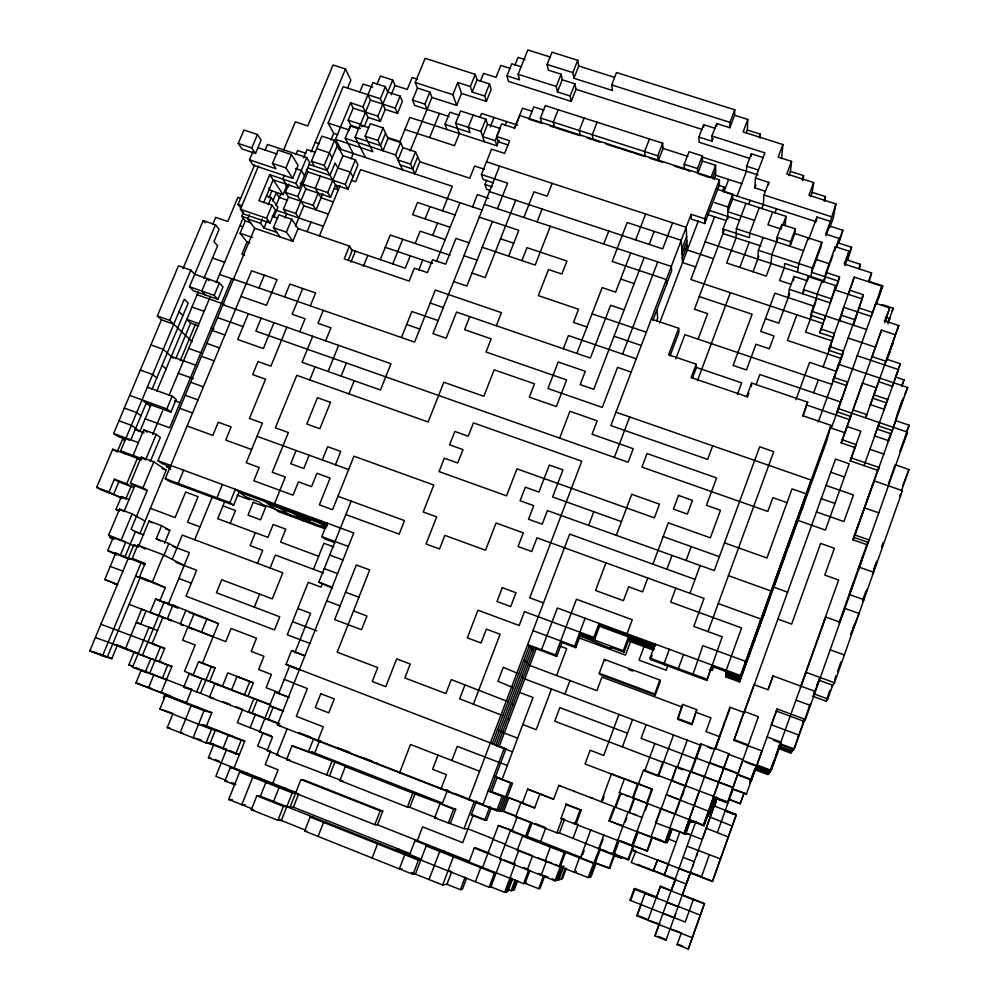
<?xml version="1.0" encoding="UTF-8"?>
<svg xmlns="http://www.w3.org/2000/svg" width="999" height="999" viewBox="0 0 999 999"><rect width="100%" height="100%" fill="white"/><g stroke="black" fill="none" stroke-linecap="round" stroke-linejoin="round"><path stroke-width="1.5" d="M716.695 126.199L716.695 123.551L729.869 127.722L734.602 115.26L734.74 109.815L616.533 72.552L611.7 84.927L612.474 90.497L573.913 78.272L572.864 72.627L577.722 60.315L552.01 52.198L547.127 64.485L548.376 70.167L561.126 74.213L562.262 79.795L557.454 91.945L570.167 96.004L571.228 101.399L508.466 81.356L506.955 75.849L511.788 63.761L521.565 66.871M508.316 145.055L498.239 141.771L496.59 136.501L501.623 123.888L514.672 128.109L519.68 115.497L719.392 179.882L719.367 184.915L704.77 223.501L691.296 219.093L691.108 214.31L704.682 218.744L704.77 223.501M727.747 216.421L723.001 229.033L722.951 233.566L760.988 246.016M847.539 260.077L851.61 247.277L838.236 242.932L839.148 238.436L825.698 234.066L830.369 221.378L816.957 217.045L816.208 221.691L723.988 191.858L724.038 187.038L718.194 185.152M727.697 219.505L727.921 206.968L732.729 194.206L716.383 188.911M729.869 127.722L729.969 122.365L734.74 109.815M754.52 220.404L727.834 211.726L732.604 199.063L732.729 194.206M745.928 203.371L736.375 228.783L736.088 237.874L726.648 263.024L766.295 276.111L770.991 263.461L771.815 254.708L777.634 239.061M746.303 132.767L747.339 130.02L747.801 119.43L734.602 115.26M763.061 157.53L751.335 153.784L746.64 166.259L746.415 171.241L737.062 196.091M751.211 156.319L751.335 153.784M651.336 319.018L678.671 328.259L668.656 354.807L696.153 364.185L691.146 377.547L746.64 396.528L751.61 383.067L807.654 402.16L802.721 415.709L830.981 425.374L826.61 441.221L739.597 681.955L725.836 676.872L726.223 670.267L741.583 627.921L670.691 602.11L675.836 588.186M765.059 191.159L754.844 187.874L755.419 178.072L764.884 152.884L711.95 136.026L716.695 123.551M760.139 138.024L760.376 134.153L747.339 130.02M757.754 259.103L758.378 250.312L763.149 237.525M755.419 178.072L768.755 182.355L764.023 195.005L763.311 204.583L761.75 208.754M751.335 386.638L751.61 383.067M768.556 184.803L768.755 182.355M781.568 158.591L782.904 144.543L743.081 131.918L747.801 119.43M632.529 850.374L712.437 881.48L736.226 814.784L725.237 810.589M776.585 241.908L777.035 237.337L781.83 224.463L795.391 228.871L794.792 233.504L790.047 246.303L790.609 241.758L795.391 228.871M729.819 708.266L729.932 707.217L743.968 712.449L744.18 711.425L758.366 716.695L758.041 717.682M781.455 227.959L781.83 224.463M788.885 175.574L790.434 171.428L791.545 161.376L778.196 157.118L782.904 144.543M785.039 225.662L786.076 216.371L732.604 199.063M802.971 180.519L803.621 175.637L790.434 171.428M788.199 297.615L789.285 289.348L794.055 276.436L807.604 280.906M793.468 280.694L794.055 276.436M797.577 272.203L798.813 263.561L808.278 237.887M704.033 825.686L703.433 824.987L728.945 753.721L714.772 748.376L683.94 833.703L685.676 834.053L690.571 820.516L704.033 825.686L713.761 798.651M739.597 681.955L740.534 675.549L830.981 425.374M810.664 196.516L812.212 192.345L813.661 182.567L786.837 173.988L791.545 161.376M846.465 385.539L832.791 380.919L862.174 298.863L834.814 289.86L835.726 285.627L808.303 276.611L803.521 289.635L802.846 293.831L803.908 290.959M807.841 279.47L808.303 276.611M745.192 664.223L745.666 661.375L702.846 645.654L692.719 675.212M810.913 276.586L812.349 268.007L821.815 242.282L794.792 233.504M824.662 201.348L825.474 196.591L812.212 192.345M761.051 753.059L762.125 750.973L733.903 740.384L744.18 711.425M821.815 242.282L821.016 246.79L811.625 272.327L838.611 281.181L836.001 288.324M749.437 654.732L749.7 653.284M749.962 651.81L750.499 648.788M810.251 319.268L811.688 311.301L816.445 298.326M815.946 301.061L817.219 294.156L822.002 281.106M830.369 221.378L835.926 203.921L808.953 195.267L813.661 182.567M835.926 203.921L833.278 218.057L829.694 227.772M681.181 933.341L681.405 932.754L677.135 944.642L688.261 949.05L704.482 903.521L682.429 894.892M754.345 641.171L754.944 638.024M755.244 636.425L755.556 634.79M859.34 268.619L860.414 264.335L846.99 259.952L848.975 251.124L835.376 246.691L825.936 272.452L824.287 280.981L705.119 241.808M834.477 251.174L835.376 246.691M759.24 627.634L760.251 622.564M760.601 620.829L760.963 619.055L718.231 603.558M832.791 380.919L842.257 354.82L828.633 350.262L833.366 337.275L819.779 332.742L839.547 276.923L825.936 272.452M825.911 235.801L829.52 225.986L842.856 230.307L838.86 243.194M825.336 315.834L824.5 319.817L810.963 315.309L815.696 302.435M807.654 402.16L803.021 416.358M763.748 615.859L765.634 606.893M835.726 285.627L830.082 302.834L789.285 289.348M700.574 914.235L700.374 915.171L634.053 889.11L629.994 900.299L672.752 917.144M838.923 279.757L839.547 276.923M748.476 700.736L748.726 699.637M828.633 350.262L854.245 277.085L881.867 286.139L878.121 298.676L882.741 285.876L869.242 281.468L871.578 272.927L844.267 263.998L848.975 251.124M833.366 337.275L834.252 333.416L820.579 328.858M778.696 573.788L780.681 565.297M839.747 321.091L843.743 307.342L871.19 316.421L881.867 286.139M753.696 685.851L753.983 684.627L768.044 689.809L773.026 675.923L815.384 691.495L813.835 693.83L827.809 698.963L832.666 685.227L818.705 680.119L820.329 677.572M848.476 294.355L854.245 277.085M788.361 547.04L790.646 537.724M692.607 936.525L692.307 937.736L636.925 915.846L645.054 893.431L656.443 897.402L660.476 886.288L671.44 890.584L675.449 879.47M798.613 517.932L797.989 520.404L825.411 530.069L849.2 463.773L835.514 459.053L744.03 713.074M836.925 370.242L837.537 367.857M837.836 366.645L838.461 364.223L907.691 387.487L852.971 539.772L866.807 544.642L869.167 539.997L855.107 535.052M688.261 949.05L704.482 903.521M802.122 509.677L806.23 493.843L792.032 488.886L766.945 558.004L724.45 542.844M842.257 354.82L843.231 351.086L829.495 346.491M849.5 290.147L863.298 294.693L855.319 319.855L841.832 315.384M862.174 298.863L863.298 294.693M836.063 415.047L875.898 303.384L889.659 307.917L884.739 322.739M841.096 400.886L841.732 398.638L836.987 411.788L850.711 416.458L841.195 442.869L854.982 447.602L850.224 460.864L877.909 470.417L879.17 467.532L851.26 457.917L850.224 460.864M725.349 810.214L734.74 814.422M728.945 753.721L713.611 796.303L713.698 797.677L727.497 802.946L758.366 716.695M875.087 306.106L875.898 303.384M882.741 285.876L876.91 302.734M729.108 799.849L729.345 799.088M731.293 792.831L730.881 794.168L732.866 788.648M732.704 788.323L732.454 789.135L746.515 794.018L732.579 788.723M841.195 442.869L881.518 330.132L895.441 334.752M850.024 418.618L862.424 383.154L876.385 387.862L872.726 398.201L886.4 402.834L887.711 399.463L873.925 394.805M861.288 386.688L862.424 383.154M870.791 360.314L881.518 330.132M727.497 802.946L738.074 773.263L709.665 762.524M837.911 408.466L907.454 432.13L805.456 719.455L777.147 708.953L751.772 779.632L737.737 774.325L742.956 759.715L728.858 754.407M884.302 320.417L888.398 321.765L889.447 318.594L885.339 317.232M888.973 320.891L890.009 317.782L887.924 323.801M892.107 311.438L893.181 308.204L882.229 304.595M747.502 747.152L748.251 744.917L734.04 739.585M773.026 675.923L768.131 689.622M853.92 450.599L856.056 444.543L842.169 439.785M870.129 405.457L879.894 378.134M852.809 409.84L866.782 414.597L865.621 417.894L898.763 325.537L884.964 320.979L889.659 307.917M894.068 338.649L898.763 325.537M888.723 354.982L889.759 352.06M892.382 344.78L893.443 341.808L886.6 360.864M778.745 748.601L790.746 753.096L791.795 750.162M790.746 753.096L792.257 749.774M778.333 746.703L791.882 751.772L792.831 749.088M791.882 751.772L793.418 748.388M802.709 723.176L804.158 719.118M810.426 703.446L794.255 748.988L780.281 743.768L779.782 744.517L793.643 749.7L803.383 722.265M906.705 431.293L909.19 425.237L895.441 420.567L896.365 418.406M813.835 693.83L815.296 689.71M816.757 685.601L818.218 681.48M839.035 622.852L866.807 544.642M888.573 483.316L889.984 479.345M890.459 478.009L895.154 464.772L908.978 469.53L901.46 490.759M900.361 450.099L904.008 439.847M904.532 438.386L909.19 425.237M814.61 692.669L819.505 678.845M839.51 622.514L844.879 608.391L859.028 613.473L853.059 628.933M901.735 447.227L907.454 432.13M812.337 696.078L826.086 701.148L829.919 690.321M902.846 485.514L908.978 469.53M834.602 679.745L836.063 675.636M837.512 671.528L840.896 661.95M850.549 634.665L851.997 630.581M852.472 629.233L853.92 625.149M862.549 600.736L865.908 591.271M873.538 569.692L875.923 562.961M881.618 546.84L883.041 542.819M867.07 589.323L862.736 601.585L863.885 599.7L849.762 594.655L848.713 596.578L853.546 582.966L852.484 584.964M872.851 573.001L877.172 560.789M831.767 686.438L834.515 682.767L902.447 490.684L874.375 480.969L871.952 486.501M901.76 386.363L904.058 379.907L895.928 377.172M769.317 771.415L768.368 774.088L754.944 769.03M754.37 770.092L749.662 783.241L755.531 767.931L754.657 769.555L767.969 774.587L769.567 772.552L772.976 762.986M897.352 413.973L901.935 401.099M771.94 766.508L774.4 759.627M775.873 755.506L779.295 745.891M895.628 419.418L898.201 412.187M899.749 407.867L903.346 397.764M766.745 737.749L767.145 736.937L781.293 742.22L771.265 770.379L757.092 765.047L756.143 766.807L769.979 772.015L775.349 757.604L774.887 758.253M775.836 756.218L780.281 743.768M780.768 742.382L825.886 617.082L839.997 622.165M800.386 687.337L838.623 580.032L824.799 575.099L834.39 548.276L820.616 543.406L791.658 624.1L777.871 619.105M852.971 539.772L877.709 470.317M888.161 441.009L890.758 433.691L877.035 429.021L879.532 422.627M742.744 760.351L770.828 770.941L775.311 758.353M775.811 756.955L780.294 744.392M801.048 686.126L805.469 673.713M873.151 483.753L854.033 537.425L867.969 542.332M877.909 470.417L878.858 467.757M888.336 441.158L893.481 427.372M893.156 427.622L896.303 418.806M851.26 457.917L860.851 431.206L846.965 426.461L844.967 432.779L831.343 428.121L840.783 402.01L759.827 374.513L756.118 384.553M884.652 364.972L894.654 337.15M709.352 854.832L701.523 876.697M717.344 832.579L733.229 788.311M729.183 799.6L740.172 803.783L743.606 794.18M712.437 881.48L736.35 814.635L714.248 805.968M740.172 803.783L744.267 792.507M749.687 782.642L751.236 778.321M750.636 781.043L755.232 768.481L768.755 773.576M883.853 409.403L884.864 406.543M746.278 794.38L761.4 752.372M777.147 708.953L771.278 724.774L799.163 735.152L797.889 736.775M874.425 436.313L878.596 424.65M883.803 410.089L886.4 402.834M894.367 380.257L900.374 363.761L886.725 359.203M856.992 355.694L898.501 369.593L864.048 465.634M696.003 821.091L654.944 935.838L666.021 940.234L666.345 939.609M666.171 875.499L675.699 879.22L671.153 890.896M733.903 740.384L753.983 684.627M708.791 811.725L709.015 812.574L713.723 798.014L703.933 825.574L689.959 820.054L684.952 833.903L655.581 822.764L660.776 808.516L703.633 825.224L713.686 797.339L727.584 802.647M703.733 825.349L713.698 797.677M715.471 798.026L709.59 814.697L714.01 802.409M714.06 803.184L715.983 797.839M716.458 797.09L714.098 803.671L713.998 802.147M716.745 798.501L702.21 839.422L683.978 832.429M888.398 321.765L893.181 308.204M666.021 940.234L716.745 799.025M674.662 916.732L675.661 913.948M692.582 866.932L693.568 864.185M696.54 855.931L697.527 853.171M714.772 805.244L716.246 801.161M690.908 872.052L686.251 884.028L664.16 875.411L679.757 832.317M636.925 915.846L640.996 904.632M631.693 849.787L635.764 851.373L631.206 862.537L653.159 871.116L657.567 859.852L668.493 864.11L664.16 875.411M633.054 845.741L647.402 851.011L652.447 837.15L650.911 837.075L676.585 766.545L732.966 787.487L690.384 771.315L669.742 828.221L672.24 828.87L667.332 842.407L664.972 842.519L608.99 820.841L614.173 806.742L615.771 807.267L620.866 793.418L619.343 792.682L624.5 778.646L652.372 789.31L631.718 845.828L560.938 818.606L566.196 804.445L581.218 810.077L575.998 824.163M664.972 842.519L670.117 828.321M619.343 792.682L675.249 814.16L679.869 801.448M729.932 707.217L714.784 749.113L700.761 743.83L680.381 800.024L666.358 794.667L708.666 811.275M726.985 671.528L725.986 674.288L739.972 679.445L769.817 596.89M868.443 281.556L871.578 272.927M670.479 828.421L665.371 842.494L651.435 837.1M682.18 796.153L683.703 791.957M696.353 757.092L700.761 743.83M726.91 672.851L725.911 675.586L739.784 680.719L769.392 598.776L771.103 591.008L728.421 575.661M853.246 324.525L856.38 315.896M665.784 842.482L670.841 828.508M691.495 771.553L696.016 759.128L641.108 738.361L646.141 724.675M696.515 757.741L701.011 745.341L524.762 678.945M725.836 676.872L726.822 674.15M818.268 422.015L835.564 374.313M837.137 370.005L840.783 359.94M842.869 354.195L841.308 358.504L787.437 340.434L796.852 314.81M853.246 325.574L854.807 321.291M671.203 828.596L666.171 842.469L636.9 831.643M666.57 842.444L671.553 828.695L685.676 834.053M666.945 842.432L671.902 828.783M660.476 886.288L647.951 920.204L659.365 924.05L654.944 935.838M765.246 608.753L740.159 678.171L726.061 672.964M770.229 594.954L809.714 485.739L788.923 544.767M684.19 833.753L699.412 790.896M684.452 833.803L689.535 819.729L693.069 822.414L690.371 821.378M715.309 748.438L719.817 735.951M684.702 833.853L689.747 819.892M715.309 749.163L719.792 736.763L705.993 731.58L710.976 717.856L697.227 712.724M720.291 735.389L724.762 723.014M725.262 721.64L729.72 709.302M841.295 400.562L847.477 382.03L833.69 377.372M685.202 833.953L690.172 820.204M599.999 625.099L594.817 638.948L593.843 637.337L599.063 623.376L599.999 625.099L655.681 645.641L655.194 644.08L650.012 658.129L650.536 659.577L706.867 680.444L722.215 636.788L693.793 626.398L704.058 598.426L536.975 537.837L531.755 551.51L518.056 546.528L523.301 532.867L496.041 522.989L485.514 550.237L444.842 535.364L439.535 548.975L426.049 544.018L436.663 516.883L423.214 511.988L433.803 485.027L353.971 456.206L332.58 509.69L319.355 504.845L330.095 478.084L316.933 473.289L311.563 486.638L298.426 481.83L293.032 495.179L253.808 480.769L259.216 467.495L246.216 462.737L262.4 423.139L249.45 418.456L265.559 379.183L252.66 374.575L258.017 361.563L270.904 366.146L286.863 327.197M706.867 680.444L711.937 664.997M691.857 724.612L696.765 709.665L682.717 704.42L677.597 718.418L677.909 719.392L691.857 724.612L696.765 709.665M713.049 666.383L712.075 670.479L709.315 669.467M672.339 779.67L676.585 766.545M712.075 670.479L713.573 666.383M646.865 851.098L651.947 837.125M677.21 767.707L687.237 740.147M813.661 392.794L818.381 379.82M823.089 366.883L830.918 345.379M858.865 268.569L860.414 264.335M631.568 898.176L635.077 888.511L656.818 897.052L656.068 897.764M653.159 871.116L657.567 859.852M603.783 834.964L598.576 849.125L612.537 854.57L628.096 812.112L629.482 812.562L634.565 798.688M713.611 796.303L643.556 769.954L633.266 798.026L632.592 797.689L637.787 783.528L652.372 789.31M625.199 822.14L626.748 817.944M628.796 812.337L633.915 798.363L635.826 799.325M823.014 282.455L829.794 263.948L816.333 259.54M830.319 262.525L832.916 255.432M835.002 249.762L839.148 238.436M647.402 851.011L633.703 845.691L628.646 859.565L614.972 854.232L609.889 868.119L595.292 862.949L609.04 868.331L619.293 840.384M654.782 743.531L644.692 771.053L657.055 775.761M811.825 314.997L805.556 332.08L832.479 341.084M836.687 247.153L842.856 230.307M707.979 631.593L773.738 451.673L759.677 446.803L714.273 570.579L547.415 510.564L542.195 524.175L528.521 519.243L533.741 505.644L520.104 500.736L525.324 487.2L538.948 492.082L549.325 465.034L562.961 469.88L552.609 496.965L621.44 521.628M645.217 810.689L647.777 803.683L646.665 803.096L651.847 788.898M677.909 719.392L682.717 704.42M637.537 831.717L632.392 845.778L619.904 840.921M657.966 775.773L663.049 761.875L676.897 767.132M819.779 332.742L822.926 324.126M610.052 852.734L627.946 859.714L638.149 831.78M658.416 776.285L662.961 763.86M627.472 733.204L559.827 707.617L554.732 721.203L663.461 762.487L673.501 734.977M795.928 399.737L809.59 362.337L836.613 371.441M844.917 265.597L851.61 247.277M669.33 649.288L664.148 663.361L664.56 664.772M689.934 593.306L700.162 565.496M655.232 695.129L654.745 693.98L659.864 680.057L604.395 659.427L599.238 673.239L600.149 674.55L655.232 695.129L660.314 681.318L659.864 680.057M581.58 857.579L527.097 836.225L522.552 836.126L517.232 850.336L588.124 877.534L603.134 839.222M608.99 820.841L609.84 820.991L620.104 793.056M590.147 876.947L600.436 848.975L598.576 849.125M667.669 666.146L666.171 670.217L639.023 660.139L644.018 646.653M596.241 862.774L591.133 876.66L588.124 877.534M683.491 654.507L678.321 668.606L678.621 669.979M561.525 866.37L556.306 880.456L552.185 878.833M557.567 880.144L562.749 866.158M573.064 838.298L578.209 824.412L574.113 822.826M618.93 714.41L603.746 755.431L590.159 750.261L585.064 763.973L625.936 779.607M737.424 394.355L741.67 382.867L695.841 367.245M558.803 879.832L563.948 865.958M561.226 879.22L565.272 868.293M566.421 868.081L562.412 878.933L555.032 880.781L499.762 858.953L510.352 830.768L511.963 830.843L517.195 816.92L515.621 816.732L520.879 802.721L523.926 803.308M686.088 560.439L691.196 546.603M650.536 659.577L652.085 655.394M747.389 397.327L748.875 393.319M576.435 871.553L574.188 872.052L579.432 857.854L580.519 857.716L590.884 829.632M601.198 801.685L611.463 773.863L625.224 779.133L624.5 778.646M808.641 239.598L816.957 217.045M582.617 854.782L584.153 850.599M602.609 800.611L604.133 796.465M622.427 746.902L632.517 719.542M789.759 293.369L778.783 323.139L765.434 318.681M823.925 200.774L825.474 196.591M647.777 578.009L642.607 591.883L628.621 586.788L623.438 600.674L595.566 590.484L605.943 562.849M652.921 564.173L668.306 522.827L710.351 537.824L720.491 510.277L706.455 505.307L716.57 477.934L647.04 453.534L641.945 467.095L767.856 511.451L772.864 497.677L787.037 502.647M653.883 647.677L629.158 638.548L624.075 652.235L623.339 650.749L628.471 636.962L629.832 640.122L654.37 649.175M538.136 857.854L546.428 861.126L541.158 875.299L542.544 875.024L538.424 873.401M515.621 816.732L556.93 832.854L562.162 818.78M782.916 224.875L786.076 216.371M529.77 870.766L525.087 883.328L538.711 888.735L543.394 876.148M556.93 832.854L559.428 832.979L564.585 819.118M630.506 641.658L625.499 655.132L578.446 637.687M802.072 179.795L803.621 175.637M544.742 875.873L540.097 888.361L538.711 888.735M666.932 569.23L672.052 555.394M712.674 445.816L707.642 459.403L610.864 425.599L691.108 214.31M559.04 866.782L564.323 852.497L565.546 852.409L555.032 880.781M574.875 824.025L580.132 809.839L581.218 810.077M297.677 793.481L292.245 792.869L281.356 820.504L277.922 820.341L251.336 809.714L256.843 795.816L260.427 796.166L489.135 887.249L490.934 886.875L504.607 892.319L515.134 864.197L504.208 859.877M506.268 891.92L511.488 877.946M527.097 836.225L532.28 822.377M697.464 380.681L730.369 292.682M739.834 267.382L749.25 242.183M512.574 879.033L507.904 891.508L504.607 892.319M508.454 889.672L511.101 890.721L515.184 879.807M512.662 890.346L516.208 880.856M517.719 880.556L514.21 889.959L511.101 890.721M532.604 855.681L527.322 869.829L528.821 869.605L523.576 883.678L414.985 840.609L409.665 854.52L404.782 854.744L399.35 868.918L401.86 868.68M560.052 785.826L558.816 785.389L553.596 799.387L539.847 794.055L534.602 808.054L520.879 802.721M772.652 212.025L767.906 224.763L781.33 229.121M540.671 841.533L545.829 827.671M753.046 271.74L758.803 256.306M774.937 213.024L776.485 208.841M579.895 632.167L580.968 633.816L575.774 647.664L574.637 646.128L585.127 618.244M616.296 535.339L631.718 494.293L659.465 504.158L654.357 517.857L516.945 468.843L506.518 495.854L439.073 471.59L444.33 458.191L457.742 462.999L462.987 449.6L449.587 444.817L454.82 431.468L468.219 436.226L473.439 422.889L581.793 461.213L529.745 597.827L543.531 602.909M489.135 887.249L494.455 873.089L496.216 872.826M490.934 886.875L501.473 858.803L474.275 848.051L468.993 862.025M522.415 803.021L527.622 789.148L553.434 798.975M564.91 694.068L569.979 680.544M698.089 339.148L707.642 313.661L694.467 309.24L724 230.794M748.613 204.495L750.174 200.337M754.844 187.874L755.881 185.115M692.344 378.496L696.315 367.882L696.153 364.185M505.057 844.842L518.818 850.249L513.523 864.385L515.134 864.197M759.265 207.692L749.75 233.142L749.5 237.7L723.001 229.033M476.523 801.036L471.266 814.897L484.802 820.204L490.047 806.318M722.464 191.209L724.038 187.038M411.351 872.477L442.669 885.002L446.953 884.302L460.414 889.684L465.147 877.147M484.802 820.204L486.6 820.354L491.283 807.954M714.572 216.783L690.871 279.545L822.352 323.289M723.988 191.858L728.671 179.445M466.583 878.246L462.4 889.297L460.414 889.684M496.703 810.676L502.11 796.353L503.833 796.715L498.476 810.913L496.703 810.676L277.372 725.024L353.746 532.929L157.967 460.751L254.708 228.259L247.665 218.931L249.45 214.648M560.726 640.958L561.962 642.532L556.73 656.393L555.456 654.919L576.46 599.25L632.255 619.73L627.06 633.703L627.772 635.339M670.017 355.931L678.958 332.205L678.671 328.259M500.212 811.151L510.826 782.991L512.45 783.441L501.923 811.388L493.319 808.466M475.399 881.78L480.731 867.631L482.579 867.419L498.364 825.511L513.561 830.918M522.577 802.784L508.828 797.739L503.608 811.613L530.831 822.239L525.599 836.188L498.364 825.511M551.498 689.01L536.188 729.682L522.777 724.575M556.58 675.511L566.708 648.613L560.027 646.128M675.811 358.803L684.889 334.677L831.917 384.403M759.34 136.9L760.376 134.153M677.135 944.642L677.372 943.98M652.946 320.13L671.653 270.841L671.303 266.433L484.365 204.345M493.956 744.417L530.669 647.639M681.768 249.425L686.625 236.601M442.669 885.002L453.371 856.78L455.444 856.655M447.49 790.134L442.17 804.045L439.997 803.758L434.627 817.819L464.023 828.695L474.1 802.122M495.704 745.179L532.117 649.138M656.63 320.854L657.717 317.982L656.805 309.94M682.03 253.883L686.85 241.146M710.851 177.872L715.621 165.297L702.422 161.051L702.322 155.944L689.06 151.686L684.228 164.311L684.477 169.355L674.25 166.059M497.415 745.916L534.565 647.914M682.28 258.279L687.075 245.629M712.474 178.634L715.634 170.305M446.953 884.302L451.685 871.79M486.6 820.354L473.176 815.097L462.724 842.681L422.602 826.835L417.332 840.609L414.985 840.609M496.441 745.616L499.113 746.64L536.475 648.051M659.665 322.964L698.363 220.841M714.073 179.383L715.634 175.25L715.621 165.297M482.717 805.219L504.283 748.226L286.076 664.385L291.558 650.624L304.92 655.731M588.623 525.387L593.793 511.725M614.36 457.38L629.67 416.945M704.682 218.744L719.392 179.882M502.11 796.353L488.124 790.921L489.96 791.32L505.981 748.963L504.283 748.226M428.434 845.941L426.161 845.991L415.422 874.113L413.024 874.375L304.658 831.043L310.14 817.045L313.324 817.232M749.625 158.391L699.063 142.233L698.925 137.075L703.646 124.7L715.247 128.384M622.602 354.108L657.729 261.925M672.614 222.852L662.699 248.876L489.448 191.571M448.301 823.201L453.658 809.115L455.731 809.365L450.412 823.338M702.422 161.051L697.652 173.614L697.502 168.581L702.322 155.944M429.033 879.545L439.747 851.385L444.056 851.21M698.925 137.075L711.987 141.234L713.036 138.486M438.024 755.157L432.592 769.317L446.416 774.7L440.984 788.923L443.181 789.335L429.458 783.965M465.01 684.827L459.64 698.825L502.822 715.634M559.652 438.111L569.929 411.301L597.19 420.829L592.07 434.253L633.241 448.701L628.134 462.237L255.844 331.094L261.176 318.182M630.681 252.947L615.646 292.145L602.147 287.6L576.823 353.396M635.676 239.935L645.616 213.998M451.848 760.514L457.255 746.353L500.649 763.049M473.426 704.083L500.112 634.265L486.376 629.133L481.043 643.006L467.332 637.874L477.984 610.202L519.193 625.511L524.475 611.65L593.843 637.337M644.193 257.43L593.756 389.323L580.169 384.615L585.264 371.316L558.204 361.988L547.964 388.524L602.285 407.417L617.544 367.382L631.193 372.078M649.175 244.393L654.145 231.393M413.024 874.375L418.444 860.189L420.804 860.039M339.91 780.544L342.844 781.006L286.563 759.552L292.02 745.754L348.226 767.232L345.329 766.658L339.91 780.544L407.38 807.105L412.774 793.094L455.731 809.365M662.599 162.3L658.229 160.901L657.792 155.794L662.624 143.207L545.317 105.594L540.409 117.994L541.708 123.327L530.344 119.655M407.38 807.105L409.815 807.354L415.159 793.456M658.229 160.901L663.024 148.401L662.624 143.207M374.85 824.699L380.194 810.888L382.792 811.113L377.497 824.812L374.85 824.699L230.357 767.394L224.925 780.968L235.015 784.989M563.311 348.763L568.406 335.564L636.238 358.766M603.771 244.006L608.778 231.031M372.115 858.016L377.56 843.905L380.232 843.88M649.462 138.986L644.617 151.548L645.154 156.681M898.988 367.357L900.374 363.761M895.728 376.76L898.501 369.593M893.768 382.804L892.407 386.313L878.633 381.68M885.114 406.143L885.976 403.933M550.362 226.261L535.177 265.072L482.217 247.265M318.082 836.413L323.551 822.389L326.636 822.539M597.127 122.215L592.257 134.69L593.169 139.922L600.362 142.233M693.443 899.2L685.227 922.065L663.061 913.323M496.316 325.749L501.448 312.662L435.352 290.047L414.585 342.12L233.529 279.146M521.89 260.602L526.96 247.665L566.92 261.039L561.863 274.051L548.501 269.555L538.336 295.617L578.571 309.265L573.501 322.402L586.987 326.998M537.087 221.853L542.145 209.003M552.197 183.366L547.177 196.166L533.966 191.82L523.863 217.47M326.511 775.274L331.955 761.413M584.128 118.044L579.245 130.507L580.257 135.752M329.558 775.773L334.952 762.025M469.755 316.621L464.597 329.695L491.171 338.861L486.014 351.998L566.608 379.92L556.356 406.568L529.32 397.115L534.465 383.828L494.193 369.817L483.841 396.291L443.831 382.255L428.134 421.99L296.778 375.324L275.387 427.822L288.399 432.517L272.252 472.252L285.327 477.035L274.513 503.721L290.984 516.258M515.721 200.262L485.177 277.585L471.978 273.102M277.922 820.341L283.416 806.405L293.406 807.192L410.714 853.883M558.229 109.74L553.321 122.153L554.532 127.46L550.249 126.074M292.02 745.754L308.491 751.648L313.336 739.347M573.913 78.272L578.733 66.034L577.722 60.315M290.135 806.93L300.911 779.57L304.096 780.044L382.792 811.113M570.167 96.004L574.962 83.829L562.262 79.795M508.628 256.144L518.793 230.332L479.27 217.145M293.406 807.192L298.751 793.593M319.505 740.883L314.735 753.009L308.491 751.648M571.228 101.399L575.986 89.311L574.962 83.829M260.427 796.166L265.871 782.417L272.777 783.303L278.134 769.792L265.197 764.685L270.542 751.223L257.655 746.141L262.999 732.742L271.591 736.101M286.563 759.552L289.897 760.177L276.748 754.994L287.038 729.07M528.921 119.206L533.803 106.905L543.743 110.09M492.42 221.528L466.845 286.064L453.658 281.581M497.502 208.704L507.629 183.142L481.431 174.513L491.545 149.151L504.607 153.409L509.652 140.747L496.59 136.501M273.601 801.41L279.046 787.637L285.751 788.448M557.454 91.945L556.293 86.451L561.126 74.213M252.322 808.903L228.696 799.45L239.648 772.015L246.94 773.051M506.955 75.849L519.53 79.858L518.094 74.288L527.809 49.95L550.387 57.08M282.904 711.101L269.518 705.893L275.05 692.032L289.136 697.314M332.505 588.186L318.843 582.205L351.186 501.123M278.696 755.082L267.12 750.536L272.502 737L259.515 731.917L270.254 704.982L214.91 683.753L209.478 697.215L277.872 723.488M387.687 137.462L400.012 141.508L409.815 117.42L496.865 145.804L495.254 140.722L500.137 128.496L487.524 124.413L485.839 119.156L460.539 110.964L455.606 123.214L459.378 133.579L454.508 145.692L404.92 129.458M264.897 718.431L268.331 719.355L273.114 707.342M294.817 652.884L310.577 613.349L297.789 608.503M322.065 584.515L321.016 587.125L308.241 582.33L287.275 634.802L310.065 643.481M472.527 206.88L477.41 194.618L488.598 198.326M496.865 145.804L499.013 140.409M504.92 125.587L506.53 121.541M489.485 190.235L486.65 189.298L484.927 184.44L486.588 180.27M514.398 128.534L522.477 108.192L532.317 111.351M499.562 166.109L432.967 333.629L446.178 338.199L456.531 312.075L590.359 358.054L610.614 305.269L624.15 309.84M215.222 744.942L226.598 749.437L215.834 776.31L225.824 780.281M240.572 677.809L236.938 676.573L231.568 689.934L248.014 696.041L253.334 682.754L227.834 672.889L222.502 686.113M418.906 269.693L422.764 260.065M432.667 235.377L437.599 223.077M442.52 210.789L452.335 186.313L338.261 148.501M479.92 117.482L481.53 113.461L517.682 125.15M486.363 101.411L484.69 96.041L472.165 92.008L470.379 86.538L457.779 82.492L461.513 93.394L486.363 101.411L491.183 89.373L489.56 83.928L477.023 79.92L475.274 74.363L425.124 58.329L415.247 82.542L417.432 88.024L412.512 100.087L414.697 105.407L449.051 116.558M320.13 523.201L321.191 520.554M248.376 712.399L253.796 698.863M484.34 141.721L480.919 131.443L485.839 119.156M335.09 542.757L324.85 538.973L321.803 536.625L327.197 523.139M401.436 337.55L411.863 311.501L438.161 320.579M207.093 742.519L235.776 753.845L241.184 740.321L244.792 741.083L234.066 767.944L230.357 767.394M251.96 713.373L257.33 699.949M487.524 124.413L482.642 136.613L495.254 140.722M250.15 727.697L255.482 714.347M313.461 569.293L323.851 543.281L333.766 546.952M436.438 261.576L459.965 202.71M490.259 126.91L494.018 117.495M514.847 65.36L518.044 57.38L524.975 59.578M172.765 714.085L167.283 727.584L206.044 742.906L211.513 729.32L219.181 731.006M470.379 86.538L475.274 74.363M322.29 459.977L327.635 446.69L340.784 451.448L335.452 464.747M348.913 393.843L354.195 380.706M209.952 743.643L215.372 730.169M472.165 92.008L477.023 79.92M295.866 792.457L208.416 757.779L213.798 744.38L209.553 742.694M410.239 255.806L405.269 268.169L351.273 249.762M415.197 243.469L420.142 231.156L445.217 239.61M425.087 218.868L430.007 206.618M480.357 81.394L483.566 73.402L496.003 77.373L500.799 65.397L510.489 68.469M473.176 115.06L468.244 127.323L470.054 132.517L444.98 124.351L449.887 112.213L459.615 115.36M244.43 694.929L249.8 681.555L253.334 682.754M484.69 96.041L489.56 83.928M214.91 683.753L218.731 684.939L189.161 673.738L183.716 687.15L200.537 693.306L211.326 666.658L215.135 667.969L209.79 681.181L232.405 689.972M417.694 156.831L412.749 169.056L400.262 164.922M257.467 563.286L262.712 550.324L250.112 545.604L255.344 532.692M380.269 259.653L390.234 235.027L450.074 255.269M415.509 151.811L419.855 161.776L414.947 173.913L410.514 164.123L415.509 151.811L402.934 147.677L400.611 142.557L387.987 138.411L383.067 127.897L370.292 123.714L365.159 136.226L372.877 151.686L335.502 139.336L350.562 102.81L362.962 106.856L368.044 117.383L380.307 121.391L385.214 109.403L380.394 98.764L385.364 86.626L372.939 82.605L362.962 106.856M429.657 137.55L439.41 113.436M198.564 724.225L206.418 725.986L211.788 712.674L204.021 710.714L193.094 737.786L195.754 738.311M417.432 88.024L429.845 92.033L431.905 97.415L456.668 105.419L452.859 94.68L457.779 82.492M309.166 455.219L303.808 468.506L290.709 463.736L296.079 450.474M341.121 376.086L346.403 362.999M254.345 607.142L259.615 594.068M270.117 568.031L275.349 555.044L323.389 573.001M392.757 263.911L402.697 239.248M456.668 105.419L461.513 93.394M350.949 262.113L355.407 251.174M167.333 618.768L201.523 632.067L206.968 618.668L172.889 605.207L167.333 618.768L171.578 620.491L150.125 612.325L155.607 599.013L168.394 603.908L164.173 602.085L158.654 615.521L162.924 617.245M402.547 169.805L395.579 154.945L400.611 142.557M402.934 147.677L397.939 159.965L410.514 164.123M309.752 379.945L315.072 366.87M325.662 340.809L330.931 327.822L317.982 323.289L323.251 310.352M193.169 674.999L198.564 661.713L215.135 667.969M427.035 109.415L424.937 104.121L429.845 92.033M211.788 712.674L135.939 682.954L141.346 669.792L191.758 689.472L186.376 702.709L169.593 696.665M202.46 663.061L218.444 623.663L206.968 618.668M363.374 266.371L367.819 255.407M410.189 150.949L431.905 97.415M196.578 692.182L202.023 678.733L212.325 681.967M328.084 371.466L338.649 345.367M180.382 623.788L185.939 610.202M327.285 524.512L239.048 491.97L233.654 505.194L229.92 502.597L235.364 489.285L249.762 499.787L237.15 495.129M299.762 331.718L305.057 318.781L292.17 314.273L302.722 288.511M310.339 305.856L315.597 292.969L289.885 284.066L284.603 296.915M387.987 138.411L382.942 150.774L377.947 140.434L383.067 127.897M171.865 666.433L159.278 661.538L164.648 648.413L160.477 646.965L149.638 673.438L162.313 678.383L167.732 665.109L171.865 666.433L161.101 692.806L163.873 693.543M385.214 109.403L397.502 113.399L395.192 108.142L400.124 96.066L387.749 92.058L385.364 86.626M385.552 133.192L380.469 145.642L355.107 137.275L360.202 124.875L368.631 127.647M230.232 523.351L235.477 510.514L222.977 505.869M397.502 113.399L402.385 101.411L400.124 96.066M188.624 627.11L194.081 613.736M163.411 697.814L165.16 693.543M211.513 729.32L159.927 709.028L165.409 695.566L173.726 697.752M312.687 336.263L302.085 362.275L380.457 389.997L390.971 363.723L222.877 304.757M280.12 236.95L273.451 227.722L278.783 214.847L291.72 219.243L298.114 228.596L349.438 246.079L344.23 258.878L409.153 281.081L414.335 268.182L427.41 272.64L432.567 259.74L445.666 264.186L455.944 238.424L469.068 242.832M348.176 260.427L352.197 250.537L349.438 246.079M901.822 385.402L904.058 379.907M194.718 539.735L212.263 496.99M319.443 235.814L339.997 185.727M351.024 158.829L353.234 153.459L345.217 138.312L350.287 126.011L358.641 128.759M364.21 126.711L368.044 117.383M157.48 630.481L148.976 627.297L132.58 667.195L145.305 672.165L150.787 658.816L162.05 662.424M355.357 159.815L357.979 164.76L347.977 189.198L345.267 184.415L355.357 159.815L342.894 155.682L334.515 140.335L321.815 136.139L311.463 161.176L314.473 166.221M222.377 484.503L216.933 497.789L220.754 500.412M380.307 121.391L377.872 116.196L392.682 80.032L380.357 76.049L377.06 84.053M224.725 501.61L217.732 518.693L267.944 537.387L273.164 524.487L285.789 529.158L280.582 542.095L318.656 556.268M391.196 94.768L395.005 85.477L392.682 80.032M159.852 600.836L165.272 587.662L152.46 581.78L163.549 554.895L137.725 545.142L132.18 558.528L143.232 563.861M254.708 228.259L292.869 241.308L298.114 228.596M334.24 188.399L338.336 189.773L324.176 165.422L334.515 140.335M163.436 556.593L168.831 543.506L156.219 538.761L161.613 525.736L149.038 521.016L138.774 545.754M320.342 176.074L315.272 188.374L321.066 197.79L333.341 201.923M337.35 145.529L327.085 170.429L308.866 164.348M322.727 193.744L316.059 209.94L313.149 205.357L318.194 193.119M360.389 128.484L350.874 125.362L348.226 120.192L353.209 108.129L350.562 102.81M359.815 92.083L363.112 84.066L372.689 87.175M132.992 666.533L128.821 664.909L134.216 651.798L138.386 653.421M172.253 559.378L182.255 535.064L282.792 572.789L272.302 598.876L221.728 579.745L216.446 592.744L279.77 616.795L274.513 629.932L186.014 596.191L196.641 570.254L175.824 562.375M307.143 231.618L311.051 222.128M348.676 130.694L350.874 125.362M274.001 322.689L263.361 348.576L237.7 339.498L248.376 313.698M347.977 189.198L335.589 185.04L330.557 197.278L327.722 192.57L342.894 155.682M138.049 653.87L142.432 655.269L158.654 615.759L165.572 618.543L162.8 617.507L152.11 643.556L164.648 648.413M361.838 126.811L360.552 124.238L370.479 100.1L367.957 94.718M249.5 159.815L253.134 165.11L292.657 178.384L298.089 165.285L291.458 154.595L278.059 150.125L272.527 163.399L276.011 168.719L249.5 159.815L252.797 151.935M303.596 157.867L307.03 149.588L315.409 152.372M284.877 217.869L286.551 213.811L283.429 209.253L288.499 197.028L285.364 192.332L288.761 184.141M306.705 157.53L309.84 162.762L299.176 188.561L295.941 183.516L306.705 157.53L267.507 144.468L265.11 150.2M138.074 546.428L133.854 544.83L89.81 650.911L102.535 655.881L141.071 562.812M311.164 151.923L345.504 68.993L333.079 64.985L307.767 125.949L295.342 121.853L283.429 150.474M165.272 587.662L135.602 576.023L148.314 580.869L139.523 576.848L145.08 563.424L132.18 558.528M183.629 470.217L178.159 483.441L182.268 486.163M259.003 287.999L264.298 275.2M139.985 578.021L107.205 657.292L94.568 652.359M328.346 214.098L303.808 205.794L297.764 196.516L307.929 171.928L306.431 169.468M337.787 134.678L333.716 133.342L328.147 123.052L343.194 86.663L380.394 98.764M292.869 241.308L286.388 232.143L291.72 219.243M102.535 655.881L111.801 658.666L117.245 645.479L129.82 650.374L125.362 648.925L141.746 609.178L146.079 610.926L140.672 624.05L136.301 622.402L153.259 628.895M298.788 217.969L295.741 213.436L305.856 188.973L301.336 181.793M347.527 88.087L350.836 80.095L345.504 68.993M164.535 543.231L169.83 530.394L161.613 525.736M295.429 226.086L303.808 205.794M330.956 140.01L333.716 133.342M117.757 584.727L104.758 579.557L115.734 553.196L145.305 564.423M134.253 546.103L121.204 540.059L132.118 513.861L119.518 509.14L108.591 535.289L115.409 538.711M147.265 490.422L142.969 487.787L153.784 461.825L141.209 457.18L130.382 483.104L134.765 485.776L147.265 490.422L131.094 529.295L139.76 533.903L166.209 470.179L153.784 461.825M231.718 278.696L169.668 427.784L145.167 418.843M243.519 212.188L241.795 216.321L245.267 220.891L240.11 233.242L246.99 242.008L241.908 254.208L244.618 255.145M263.624 202.747L273.177 179.808L299.176 188.561M120.255 555.357L125.687 542.32L113.162 537.574L107.73 550.599L116.746 554.895M269.018 197.715L271.865 190.884M276.81 232.367L263.998 227.997L260.539 223.326L262.325 219.031M268.256 204.758L271.216 197.627L266.933 196.179M292.657 178.384L285.939 167.894L291.458 154.595M272.827 201.024L276.211 192.882L279.383 197.54L287.512 200.287M272.003 205.157L275.424 210.04L270.042 223.014L266.571 218.219L272.003 205.157L258.916 200.712L269.742 174.7L295.941 183.516M284.44 175.212L282.829 179.096L286.151 184.178M263.998 227.997L266.933 220.904M295.866 154.62L297.565 150.512L305.881 153.284M276.024 205.619L281.056 193.506M233.654 505.194L169.505 481.431L165.297 478.683L251.548 270.779L277.073 279.62L266.483 305.307L240.934 296.378M273.813 217.108L277.897 207.268L271.216 197.627M268.781 187.924L270.467 190.372L283.142 194.655L287.2 184.852M150.325 461.438L160.34 437.412L156.194 434.415L143.756 429.857L133.054 455.444L140.559 460.402M241.558 208.978L238.087 204.37L254.608 164.897M175.787 358.604L190.634 323.114L186.813 319.355L198.988 323.664M270.042 223.014L244.068 214.148L240.409 209.303L258.504 166.009M119.331 511.251L116.009 509.415L121.366 496.603L129.62 499.687M131.056 486.426L126.711 483.803L137.375 458.291M180.232 360.689L195.517 324.113M132.23 483.603L125.749 499.125L121.366 496.603M152.735 434.478L162.637 410.764M169.018 395.467L210.427 296.278M216.121 282.642L243.281 217.57M123.988 511.625L134.765 485.776M145.504 460.039L156.194 434.415M172.153 396.178L176.161 399.45L170.891 412.075L166.845 408.891L172.153 396.178L147.34 387.2M219.393 282.904L223.027 286.975L217.869 299.363L214.198 295.379L219.393 282.904L194.705 274.288L190.859 270.105L178.471 265.796L157.33 315.984L161.438 319.842L173.764 324.213M238.262 143.444L243.906 130.007L257.442 134.515L261.089 140.135L255.507 153.484L242.058 148.988L238.262 143.444L251.798 147.964L255.507 153.484M121.666 497.602L101.249 489.972L96.691 487.375L112.737 449.2L141.496 459.815M192.108 341.658L169.743 320.379L190.859 270.105M117.158 452.06L122.44 439.473L125.162 440.472M212.849 224.101L215.672 217.37L227.772 221.503L237.912 197.29L240.609 198.214M125.037 453.733L120.642 450.861L184.266 299.2L188.149 303.147L152.11 389.135M217.869 299.363L193.331 290.771L189.485 286.738L215.472 224.787L203.209 220.579L182.992 268.631M251.798 147.964L257.442 134.515M121.953 498.588L109.016 491.983L114.373 479.208L126.711 483.803M130.944 439.635L146.254 403.121L170.891 412.075M113.486 494.542L118.794 481.868L114.373 479.208M151.573 403.534L139.922 431.393L131.356 425.312L118.981 420.791M156.806 391.046L198.264 292.02M203.958 278.396L217.595 245.816L213.973 241.508L219.106 229.258L215.472 224.787M126.261 439.535L118.057 436.526L113.624 433.529L161.438 319.842M904.769 394.393L907.691 387.487M867.219 499.775L868.393 497.127M862.474 513.074L864.759 507.954L878.795 512.849M899.849 451.573L901.26 448.563M824.187 620.554L825.886 617.082M862.037 558.054L863.173 555.856L858.366 569.393L859.49 567.27L873.601 572.265L872.364 574.363M670.079 928.958L680.019 932.217M899.587 496.078L901.011 493.394M804.782 675.012L806.181 672.389L834.515 682.767M678.421 906.043L677.934 906.867L666.795 902.497M751.211 780.581L751.772 779.632M682.217 895.229L690.596 872.452L700.162 876.173M781.293 742.22L780.781 743.006L773.763 740.371M659.003 924.574L659.715 923.526M808.953 707.567L810.426 705.456L796.265 700.224M805.456 719.455L804.07 721.34L776.198 711.013M826.086 701.148L827.809 698.963M793.643 749.7L794.255 748.988M694.28 861.687L683.241 857.404M732.092 825.986L710.239 817.107M679.22 868.556L712.462 881.218M629.994 900.299L631.068 899.55M634.053 889.11L635.077 888.511M728.196 836.9L706.231 828.258M609.04 868.331L609.889 868.119M523.576 883.678L526.573 883.004M627.946 859.714L628.646 859.565M687.262 846.278L720.391 858.878M612.537 854.57L615.759 854.12M546.428 861.126L545.067 861.288L550.362 847.027L551.685 846.977M448.027 870.878L450.137 870.641M499.762 858.953L501.473 858.803M631.718 845.828L634.353 845.654M517.232 850.336L518.818 850.249M474.275 848.051L476.161 847.989L489.647 853.321M398.726 849.113L396.241 849.175L421.778 859.34M617.732 840.384L618.518 840.384L613.361 854.457L559.428 832.979M304.658 831.043L306.805 831.093M464.023 828.695L467.957 828.87L493.518 838.923M251.336 809.714L253.746 809.864M245.479 804.969L241.808 804.694L252.747 777.21L259.84 778.171M434.627 817.819L436.85 817.994L409.815 807.354M228.696 799.45L232.467 799.762M471.266 814.897L473.176 815.097M224.925 780.968L227.422 781.268M560.938 818.606L563.386 818.943M622.926 826.235L623.663 826.348L609.84 820.991M470.754 800.099L468.768 799.774L569.655 534.103L695.054 579.383M208.416 757.779L210.976 758.191M235.776 753.845L239.435 754.507L229.458 750.561M226.598 749.437L222.852 748.738L228.259 735.239L231.968 736.038M206.044 742.906L213.798 744.38M276.748 754.994L279.008 755.431M267.12 750.536L270.542 751.223M182.904 733.229L180.17 732.679L191.121 705.644L199.063 707.692M507.192 797.402L491.758 791.707L497.065 777.672L498.801 778.159M167.283 727.584L170.08 728.159M377.597 763.286L374.912 762.674L387.137 767.444M361.363 757.379L364.148 758.029M159.927 709.028L172.665 713.373M259.515 731.917L261.838 732.467M320.929 741.595L317.782 740.808L323.301 726.81L296.341 716.333L307.355 688.523L293.943 683.353M307.53 736.363L309.665 736.9M277.372 725.024L280.831 725.936M539.847 794.055L541.233 794.417L527.622 789.148M135.939 682.954L151.361 688.473M209.478 697.215L213.336 698.301L200.537 693.306M183.716 687.15L187.762 688.323M189.098 688.698L191.758 689.472M162.313 678.383L166.483 679.607M145.305 672.165L153.896 674.687L148.501 687.874L163.861 693.368M132.58 667.195L136.988 668.506M128.821 664.909L133.192 666.208M269.518 705.893L271.853 706.605M89.81 650.911L96.903 653.059M642.07 817.507L558.816 785.389M231.568 689.934L234.016 690.696M578.733 66.034L614.41 77.298M547.127 64.485L572.864 72.627M611.7 84.927L729.969 122.365M575.986 89.311L702.309 129.495M518.094 74.288L556.293 86.451M746.64 166.259L758.366 170.017M701.573 156.855L758.054 174.975M663.024 148.401L687.799 156.356M540.409 117.994L657.792 155.794M684.228 164.311L697.502 168.581M417.607 79.258L412.15 77.497L407.267 89.448L395.005 85.477M715.634 175.25L741.745 183.654M415.247 82.542L452.859 94.68M555.956 127.922L565.946 131.144M567.382 131.606L578.833 135.29M587.437 138.074L591.733 139.46M606.118 144.093L619.093 148.277M620.541 148.739L632.105 152.472M633.553 152.947L643.706 156.206M649.512 158.079L656.768 160.427M685.938 169.83L690.334 171.254M699.113 174.076L709.39 177.397M764.023 195.005L831.23 216.683M412.512 100.087L424.937 104.121M714.535 202.61L727.921 206.968M455.606 123.214L480.919 131.443M370.479 100.1L395.192 108.142M708.716 210.227L739.497 220.255M707.317 214.423L726.211 220.579M777.035 237.337L790.609 241.758M736.375 228.783L803.546 250.712M120.617 646.578L95.355 637.549M353.209 108.129L377.872 116.196M758.378 250.312L812.349 268.007M486.488 161.813L686.176 227.297L687.3 250.037M348.226 120.192L360.552 124.238M798.189 267.907L784.777 263.511L784.265 267.819L779.57 280.494L791.408 284.403M484.378 169.243L474.612 166.034L469.742 178.234L419.855 161.776M328.147 123.052L348.813 129.858M365.159 136.226L377.947 140.434M493.294 182.842L483.191 179.52L481.431 174.513M684.39 249.076L713.498 258.691M345.217 138.312L395.579 154.945M484.927 184.44L492.095 186.813M803.521 289.635L830.956 298.689M858.541 307.792L872.377 312.362M695.629 266.933L682.542 262.6L681.231 240.309L627.197 222.515L612.2 261.488L666.333 279.533L666.72 283.841M813.611 306.031L774.874 293.194L760.701 331.456L774.05 335.939L769.317 348.776L755.968 344.268L746.453 369.967L733.104 365.447L752.135 314.235L699.238 296.566M315.135 142.345L319.293 143.731M811.688 311.301L866.47 329.483M316.646 148.639L329.358 152.859L332.23 157.967M482.317 210.14L360.564 169.63L355.607 181.756L351.511 180.382M847.976 337.987L875.524 347.177M311.463 161.176L324.176 165.422M257.942 147.665L277.073 154.058M455.057 214.985L417.532 202.447L412.599 214.685L450.137 227.285M307.704 167.932L329.957 175.374L335.065 162.999L337.849 167.944L350.324 172.103L352.984 176.96M871.99 356.581L885.938 361.251M307.929 171.928L345.267 184.415M295.504 168.556L301.323 170.504L304.508 175.649M500.499 238.798L513.723 243.219M620.666 279.046L634.19 283.579M272.527 163.399L285.939 167.894M300.1 183.279L327.722 192.57M305.856 188.973L330.557 197.278M285.764 185.889L288.474 186.813M285.364 192.332L297.764 196.516M463.936 255.719L477.097 260.165M288.499 197.028L313.149 205.357M870.391 404.62L884.29 409.328M592.045 313.836L646.316 332.242M283.429 209.253L295.741 213.436M275.699 210.127L323.339 226.298M385.252 247.327L432.542 263.386M238.087 204.37L242.195 205.769M272.14 216.196L277.834 218.132M878.271 425.849L892.107 430.557M614.06 336.213L641.283 345.492M240.409 209.303L266.571 218.219M806.218 404.87L849.687 419.692M241.795 216.321L248.714 218.681M590.421 797.402L592.332 798.051M247.665 218.931L260.539 223.326M273.451 227.722L286.388 232.143M245.267 220.891L250.761 222.765M874.762 435.964L888.71 440.734M239.91 225.662L242.607 226.586M240.11 233.242L252.485 237.487M869.979 449.325L883.953 454.108M430.182 303.022L443.344 307.542M246.99 242.008L249.7 242.932M573.738 791.096L574.85 791.483M406.655 324.513L419.792 329.058M212.5 258.017L224.638 262.225M830.768 472.227L844.455 476.973M615.958 412.175L811.2 480.094L740.346 676.872L711.975 666.408M219.53 274.463L234.428 279.645M826.011 485.439L853.446 494.98L843.943 521.565L816.47 511.938M156.306 645.017L100.887 624.225M821.24 498.676L834.952 503.459M189.485 286.738L214.198 295.379M197.115 294.742L224.201 304.245M191.97 307.043L204.146 311.326M217.532 317.595L243.044 326.586M211.201 327.984L213.923 328.946M212.175 330.469L224.912 334.977M190.634 323.114L198.689 325.961M157.33 315.984L169.743 320.379M206.805 343.369L219.555 347.902M188.661 348.426L200.886 352.772M201.423 356.306L214.186 360.851M150.899 344.917L163.237 349.325L173.252 358.216M171.279 356.468L195.704 365.209M663.186 536.575L719.367 556.693M178.284 373.276L193.244 378.646M773.85 587.2L787.587 592.132M190.634 382.242L203.409 386.838M140.297 370.105L152.647 374.55L156.793 377.972M185.215 395.254L198.002 399.875M174.663 400.699L180.107 402.672M179.783 408.304L192.582 412.937M257.018 436.301L348.639 469.53M129.658 395.392L166.845 408.891M830.181 649.812L844.355 654.957M187.15 426.024L212.837 435.389L218.257 422.252L231.144 426.923L225.737 440.084L251.623 449.513M124.326 408.079L136.688 412.587L140.959 415.734M337.937 496.278L404.495 520.616L399.163 534.14L345.816 514.56M134.49 429.408L143.993 432.892M113.624 433.529L138.411 442.644M740.534 675.549L557.355 608.004L541.558 649.737L542.944 651.248M170.692 466.758L162.213 463.636L157.967 460.751M170.592 468.019L166.383 466.471L170.504 469.268M268.356 504.095L327.372 525.874M600.911 626.798L654.782 646.665M120.642 450.861L141.359 458.504M246.241 497.227L258.978 501.923L262.412 504.458L326.111 527.984M297.377 516.096L310.252 520.841L303.983 515.921M326.024 526.673L323.152 525.611L317.083 520.754M162.113 468.668L166.209 470.179M324.8 528.746L278.371 511.6L264.922 501.51M627.809 640.659L653.496 650.149M165.297 478.683L229.92 502.597M321.803 536.625L348.364 546.453M650.012 658.129L706.78 679.145M580.968 633.816L594.817 638.948M579.295 634.427L623.339 650.749M580.369 636.038L611.201 648.651L610.377 647.152L624.075 652.235M329.67 555.057L342.982 560.002M532.991 630.644L574.637 646.128M561.962 642.532L575.774 647.664M130.382 483.104L142.969 487.787M628.596 669.517L632.717 671.053M118.794 481.868L133.791 487.437M324.263 568.618L337.575 573.588M555.456 654.919L527.709 644.567L533.553 650.611M556.73 656.393L529.208 646.116L492.182 743.656L505.981 748.963M599.238 673.239L654.745 693.98M96.691 487.375L109.016 491.983M150.374 508.329L175.125 517.582L185.664 492.032L198.077 496.64L187.537 522.227L199.987 526.873M682.142 707.08L601.947 677.11L596.903 690.646L529.87 665.496L528.421 664.135M778.808 745.991L792.457 751.086M779.22 747.914L791.308 752.434M318.843 582.205L332.168 587.2M345.517 592.207L358.916 597.227M677.597 718.418L691.658 723.688M116.009 509.415L118.756 510.452M165.697 528.846L169.83 530.394M326.735 600.849L340.11 605.881M353.509 610.926L366.945 615.983L361.526 629.72L334.677 619.58L356.318 564.972L369.692 569.942L337.212 652.185L377.697 667.607L372.252 681.493L385.826 686.688L396.665 658.89L410.264 664.048L404.857 677.959L445.891 693.593L451.261 679.607L508.116 701.66M143.769 534.752L135.464 531.618L124.713 557.479L128.871 559.065M707.841 747.215L712.025 748.788M172.827 546.353L189.435 552.609L168.169 604.42L177.909 608.141M745.316 762.037L770.404 771.478M755.831 767.369L769.567 772.552M108.591 535.289L121.204 540.059M737.899 773.8L695.679 757.829L695.853 758.478M113.886 538.948L109.778 537.4L113.112 539.073M519.655 692.419L533.016 697.477L502.172 779.12L495.479 776.523M737.562 774.837L751.485 780.107M107.73 550.599L130.032 559.065M112.275 552.759L116.421 554.333M178.821 578.458L191.333 583.216M292.532 621.64L316.733 630.831M678.596 768.231L682.729 769.792M729.258 799.35L740.321 803.558M139.523 576.848L152.46 581.78M110.252 566.358L122.914 571.178M713.636 796.665L727.759 802.047M685.739 786.363L671.478 780.594M713.661 797.002L727.672 802.347M725.137 810.951L734.627 814.585M164.173 602.085L177.085 607.03L172.889 605.207M304.171 655.656L291.558 650.624M104.758 579.557L117.42 584.403M116.696 584.527L113.923 583.453L117.283 584.89M189.061 612.412L193.244 614.01M194.643 614.547L205.831 618.831M207.23 619.368L218.444 623.663M501.598 732.03L517.644 738.161M627.31 780.132L636.9 783.803M707.354 815.733L710.202 816.957M300.05 669.842L286.076 664.385M632.592 797.689L646.665 803.096M129.108 604.32L158.654 615.759M299.538 669.967L289.548 666.121L278.958 692.682L266.134 687.712L271.428 674.437L258.641 669.505L263.948 656.281L251.186 651.385L256.481 638.211L231.094 628.496L225.786 641.62L187.912 627.072L182.58 640.172L195.18 645.029L184.478 671.328L192.907 674.612M500.449 747.165L512.499 751.785M183.541 625.461L180.769 624.4L183.341 625.461M189.086 627.597L191.845 628.658L189.223 627.609M625.686 795.354L628.408 796.403M689.248 820.566L692.232 821.777M689.635 820.853L692.906 822.302M685.764 833.054L691.258 835.176M633.541 814.023L636.251 815.072M284.253 679.382L294.255 683.241M500.649 762.861L507.342 765.446M667.994 838.835L676.248 842.02M654.308 837.699L661.113 840.334M620.279 824.862L623.026 825.923M147.852 642.07L160.477 646.965M198.564 661.713L211.326 666.658M236.938 676.573L249.8 681.555M565.821 803.945L568.568 805.007M494.717 776.585L512.45 783.441M494.33 776.61L510.826 782.991M566.196 804.445L580.132 809.839M275.05 692.032L288.436 697.215M479.595 771.265L410.502 744.492L399.588 772.751L402.11 773.288L388.486 767.969M116.533 644.642L123.401 647.315M121.728 646.94L132.83 651.261M248.014 696.041L270.804 704.894M620.666 840.921L631.68 845.204M131.219 650.911L138.224 653.646M142.432 655.269L167.732 665.109M508.828 797.739L534.677 807.779M112.7 644.005L150.787 658.816M189.161 673.738L202.023 678.733M273.027 706.955L283.654 711.088M489.96 791.32L503.833 796.715M632.217 849.724L636.263 851.298M135.777 667.619L139.947 669.255M222.814 701.585L229.895 704.357M235.577 706.568L242.67 709.34L237.325 722.677L261.576 732.18M248.364 711.563L265.472 718.244M268.331 719.355L279.782 723.825M505.257 811.837L516.046 816.046M534.989 823.438L544.48 827.135M601.81 849.512L605.931 851.123M99.251 653.771L111.801 658.666M497.814 809.777L501.923 811.388M614.722 855.419L621.453 858.054L614.085 855.506M637.674 864.385L641.733 865.958M643.094 866.495L652.584 870.204M653.933 870.728L664.81 874.974M653.546 870.916L664.485 875.186M298.788 732.517L310.726 737.175M317.382 739.772L321.378 741.333M337.375 747.577L349.413 752.272M365.497 758.553L372.215 761.176M445.354 789.734L449.45 791.333M454.92 793.468L497.077 810.376M475.449 801.485L482.317 804.17M308.866 736.887L333.029 746.315M334.378 746.84L373.551 762.137M403.471 773.825L428.084 783.441M444.567 789.872L455.569 794.168M660.114 886.575L704.407 903.92M165.26 693.905L170.829 696.091M311.85 751.872L442.432 803.046M580.519 857.716L594.343 863.124M165.409 695.566L204.021 710.714M510.352 830.768L593.356 863.311M345.329 766.658L412.774 793.094M439.997 803.758L453.658 809.115M522.552 836.126L564.323 852.497M203.596 724.874L244.792 741.083M202.522 725.112L241.184 740.321M493.119 839.447L505.369 844.267M520.192 850.798L531.231 855.144M547.814 861.662L551.972 863.298M554.745 864.397L558.903 866.033M197.09 738.561L201.386 740.259M300.911 779.57L380.194 810.888M523.339 867.432L527.447 869.055M543.918 875.561L548.051 877.197M637.424 915.371L647.015 919.167M215.085 759.527L219.318 761.201M377.497 824.812L469.58 861.325M658.079 936.325L664.959 939.06M678.758 944.53L682.904 946.178M239.648 772.015L292.245 792.869M426.161 845.991L494.455 873.089M231.543 782.567L235.839 784.277M256.843 795.816L283.416 806.405M310.14 817.045L418.444 860.189M278.709 819.442L305.232 830.044M150.125 612.325L154.42 614.048M168.294 619.63L170.991 620.716M201.523 632.067L213.137 636.763M155.607 599.013L164.048 602.647M490.372 742.881L499.113 746.64M115.734 553.196L123.601 556.955M621.603 793.793L622.34 794.143M497.502 729.632L504.27 733.041M133.854 544.83L138.237 547.065M137.725 545.142L141.046 546.84M142.158 547.402L145.429 549.075M163.549 554.895L184.128 565.521M156.219 538.761L160.414 541.021M168.831 543.506L176.973 547.914M119.518 509.14L122.865 511.001M132.118 513.861L145.08 521.103M149.038 521.016L152.21 522.802M507.804 718.531L509.403 719.48M611.463 773.863L612.275 774.387M112.737 449.2L116.059 451.348M511.376 703.833L512.974 704.894M141.209 457.18L144.43 459.328M125.999 438.074L129.271 440.309M143.756 429.857L146.928 432.13M637.787 783.528L638.411 783.978M513.411 687.724L497.939 681.281L503.271 667.295L518.681 673.826M142.02 399.887L150.412 406.318M290.934 511.113L303.634 520.941M313.311 523.251L316.321 525.624M521.778 676.423L523.276 677.697M162.038 365.434L166.084 368.893M523.951 659.952L526.948 662.762M179.021 311.688L182.942 315.559M205.582 295.067L201.823 291.059L207.043 278.596L208.891 280.644M203.209 220.579L205.07 222.827M269.742 174.7L283.142 194.655M582.042 635.439L583.091 637.037M604.395 659.427L605.269 660.839M335.502 139.336L340.984 149.4M355.107 137.275L365.509 157.53M444.98 124.351L446.94 129.52M641.708 640.484L642.295 642.057M714.772 748.376L714.784 749.113M703.646 124.7L703.696 127.323M711.95 136.026L711.987 141.234M774.749 583.229L774.287 585.227L784.59 556.018L774.749 583.229M678.496 495.417L673.401 509.103L687.374 514.073L692.457 500.362L678.496 495.417M502.272 587.687L496.978 601.473L510.701 606.555L515.984 592.744L502.272 587.687M320.804 693.718L315.309 707.629L328.796 712.849L334.278 698.913L320.804 693.718M330.519 402.347L319.867 428.721L306.793 424.026L317.457 397.689L330.519 402.347M253.234 502.322L248.014 515.159L260.564 519.817L265.784 506.955L253.234 502.322"/></g></svg>
